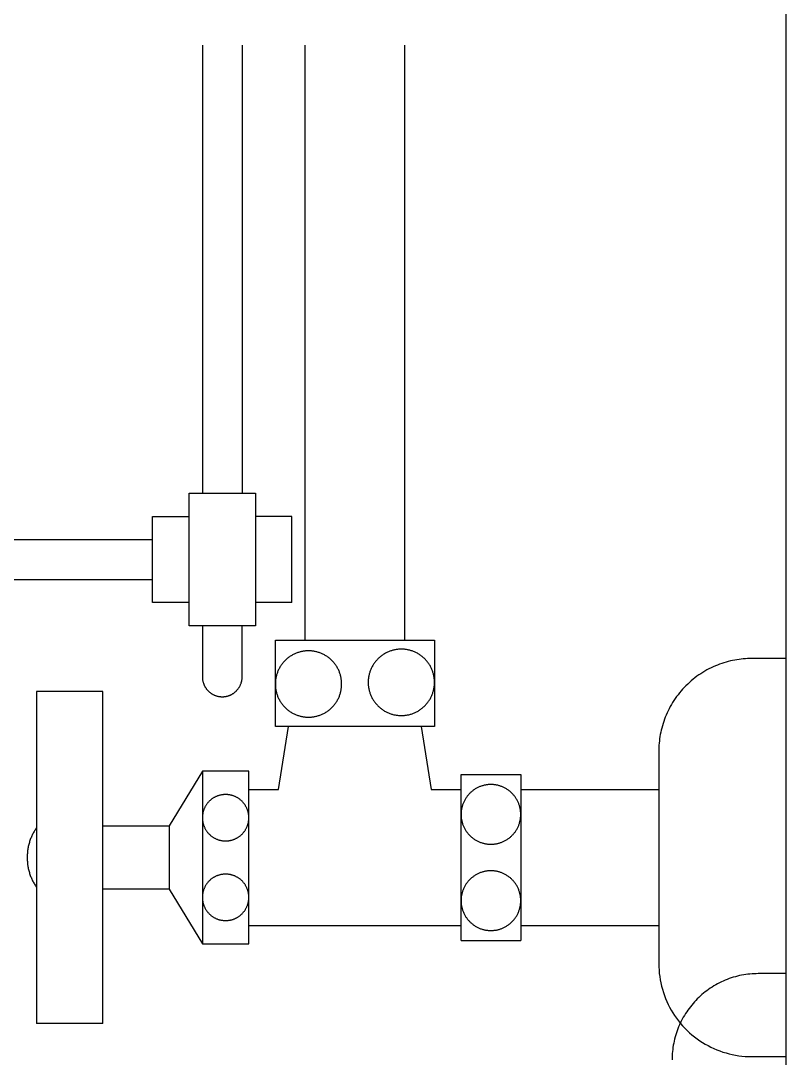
# Model space of a CAD drawing. Header units: millimetres. Extents: x 9401 to 11826, y -521 to 2909.
# Drawn here: x 11319.4 to 11434.8, y 649.6 to 806 of the extents above; entities that cross this region are included whole.
import ezdxf

# ---------------------------------------------------------------- set-up
doc = ezdxf.new("R2010")
doc.units = ezdxf.units.MM
doc.header["$LTSCALE"] = 0.2
doc.layers.add('001', color=7, linetype='Continuous')
doc.layers.add('BU', color=7, linetype='Continuous')

msp = doc.modelspace()

# ---------------------------------------------------------------- linework, layer by layer
at = {"layer": '001', "color": 7}
msp.add_lwpolyline([(10761.78, 211.45), (11434.79, 211.45), (11434.79, 1241.06)], dxfattribs=at)
at = {"layer": 'BU', "color": 7}
for points in [[(11346.77, 802.29), (11346.77, 734.78)], [(11352.77, 802.29), (11352.77, 734.78)], [(11362.27, 712.61), (11362.27, 802.29)], [(11377.27, 712.61), (11377.27, 802.29)], [(11344.77, 734.78), (11354.77, 734.78)], [(11344.77, 714.78), (11344.77, 734.78)], [(11354.77, 734.78), (11354.77, 714.78)], [(11339.27, 718.28), (11339.27, 731.28)], [(11339.27, 731.28), (11344.77, 731.28)], [(11360.27, 731.28), (11354.77, 731.28)], [(11360.27, 718.28), (11360.27, 731.28)], [(11434.79, 671.45), (11434.79, 731.45)], [(11273.29, 727.78), (11339.27, 727.78)], [(11273.29, 721.78), (11339.27, 721.78)], [(11344.77, 718.28), (11339.27, 718.28)], [(11360.27, 718.28), (11354.77, 718.28)], [(11354.77, 714.78), (11344.77, 714.78)], [(11346.77, 714.78), (11346.77, 707.09)], [(11352.77, 707.09), (11352.77, 714.78)], [(11357.77, 712.61), (11381.77, 712.61)], [(11357.77, 699.61), (11357.77, 712.61)], [(11381.77, 712.61), (11381.77, 699.61)], [(11367.77, 706.01), (11367.77, 706.12), (11367.77, 706.23), (11367.76, 706.35), (11367.75, 706.46), (11367.74, 706.57), (11367.72, 706.69), (11367.71, 706.8), (11367.69, 706.92), (11367.66, 707.04), (11367.64, 707.15), (11367.61, 707.27), (11367.58, 707.39), (11367.54, 707.5), (11367.51, 707.62), (11367.46, 707.73), (11367.42, 707.85), (11367.37, 707.97), (11367.32, 708.08), (11367.27, 708.19), (11367.21, 708.31), (11367.15, 708.42), (11367.09, 708.53), (11367.02, 708.64), (11366.96, 708.75), (11366.88, 708.85), (11366.81, 708.96), (11366.73, 709.06), (11366.65, 709.16), (11366.57, 709.26), (11366.48, 709.36), (11366.4, 709.45), (11366.31, 709.55), (11366.21, 709.64), (11366.12, 709.72), (11366.02, 709.81), (11365.92, 709.89), (11365.82, 709.97), (11365.72, 710.05), (11365.61, 710.12), (11365.51, 710.19), (11365.4, 710.26), (11365.29, 710.33), (11365.18, 710.39), (11365.07, 710.45), (11364.95, 710.51), (11364.84, 710.56), (11364.73, 710.61), (11364.61, 710.66), (11364.5, 710.7), (11364.38, 710.74), (11364.26, 710.78), (11364.15, 710.82), (11364.03, 710.85), (11363.91, 710.88), (11363.8, 710.9), (11363.68, 710.93), (11363.56, 710.95), (11363.45, 710.96), (11363.33, 710.98), (11363.22, 710.99), (11363.11, 711), (11362.99, 711), (11362.88, 711.01), (11362.77, 711.01), (11362.66, 711.01), (11362.55, 711), (11362.44, 711), (11362.32, 710.99), (11362.21, 710.98), (11362.09, 710.96), (11361.98, 710.95), (11361.86, 710.93), (11361.74, 710.9), (11361.63, 710.88), (11361.51, 710.85), (11361.4, 710.82), (11361.28, 710.78), (11361.16, 710.74), (11361.05, 710.7), (11360.93, 710.66), (11360.82, 710.61), (11360.7, 710.56), (11360.59, 710.51), (11360.47, 710.45), (11360.36, 710.39), (11360.25, 710.33), (11360.14, 710.26), (11360.03, 710.19), (11359.93, 710.12), (11359.82, 710.05), (11359.72, 709.97), (11359.62, 709.89), (11359.52, 709.81), (11359.42, 709.72), (11359.33, 709.64), (11359.24, 709.55), (11359.15, 709.45), (11359.06, 709.36), (11358.97, 709.26), (11358.89, 709.16), (11358.81, 709.06), (11358.73, 708.96), (11358.66, 708.85), (11358.59, 708.75), (11358.52, 708.64), (11358.45, 708.53), (11358.39, 708.42), (11358.33, 708.31), (11358.27, 708.19), (11358.22, 708.08), (11358.17, 707.97), (11358.12, 707.85), (11358.08, 707.73), (11358.04, 707.62), (11358, 707.5), (11357.96, 707.39), (11357.93, 707.27), (11357.9, 707.15), (11357.88, 707.04), (11357.85, 706.92), (11357.83, 706.8), (11357.82, 706.69), (11357.8, 706.57), (11357.79, 706.46), (11357.78, 706.35), (11357.78, 706.23), (11357.77, 706.12), (11357.77, 706.01), (11357.77, 705.9), (11357.78, 705.79), (11357.78, 705.67), (11357.79, 705.56), (11357.8, 705.45), (11357.82, 705.33), (11357.83, 705.22), (11357.85, 705.1), (11357.88, 704.98), (11357.9, 704.87), (11357.93, 704.75), (11357.96, 704.63), (11358, 704.52), (11358.04, 704.4), (11358.08, 704.28), (11358.12, 704.17), (11358.17, 704.05), (11358.22, 703.94), (11358.27, 703.83), (11358.33, 703.71), (11358.39, 703.6), (11358.45, 703.49), (11358.52, 703.38), (11358.59, 703.27), (11358.66, 703.17), (11358.73, 703.06), (11358.81, 702.96), (11358.89, 702.86), (11358.97, 702.76), (11359.06, 702.66), (11359.15, 702.57), (11359.24, 702.47), (11359.33, 702.38), (11359.42, 702.3), (11359.52, 702.21), (11359.62, 702.13), (11359.72, 702.05), (11359.82, 701.97), (11359.93, 701.9), (11360.03, 701.82), (11360.14, 701.76), (11360.25, 701.69), (11360.36, 701.63), (11360.47, 701.57), (11360.59, 701.51), (11360.7, 701.46), (11360.82, 701.41), (11360.93, 701.36), (11361.05, 701.32), (11361.16, 701.28), (11361.28, 701.24), (11361.4, 701.2), (11361.51, 701.17), (11361.63, 701.14), (11361.74, 701.12), (11361.86, 701.09), (11361.98, 701.07), (11362.09, 701.06), (11362.21, 701.04), (11362.32, 701.03), (11362.44, 701.02), (11362.55, 701.01), (11362.66, 701.01), (11362.77, 701.01), (11362.88, 701.01), (11362.99, 701.01), (11363.11, 701.02), (11363.22, 701.03), (11363.33, 701.04), (11363.45, 701.06), (11363.56, 701.07), (11363.68, 701.09), (11363.8, 701.12), (11363.91, 701.14), (11364.03, 701.17), (11364.15, 701.2), (11364.26, 701.24), (11364.38, 701.28), (11364.5, 701.32), (11364.61, 701.36), (11364.73, 701.41), (11364.84, 701.46), (11364.95, 701.51), (11365.07, 701.57), (11365.18, 701.63), (11365.29, 701.69), (11365.4, 701.76), (11365.51, 701.82), (11365.61, 701.9), (11365.72, 701.97), (11365.82, 702.05), (11365.92, 702.13), (11366.02, 702.21), (11366.12, 702.3), (11366.21, 702.38), (11366.31, 702.47), (11366.4, 702.57), (11366.48, 702.66), (11366.57, 702.76), (11366.65, 702.86), (11366.73, 702.96), (11366.81, 703.06), (11366.88, 703.17), (11366.96, 703.27), (11367.02, 703.38), (11367.09, 703.49), (11367.15, 703.6), (11367.21, 703.71), (11367.27, 703.83), (11367.32, 703.94), (11367.37, 704.05), (11367.42, 704.17), (11367.46, 704.28), (11367.51, 704.4), (11367.54, 704.52), (11367.58, 704.63), (11367.61, 704.75), (11367.64, 704.87), (11367.66, 704.98), (11367.69, 705.1), (11367.71, 705.22), (11367.72, 705.33), (11367.74, 705.45), (11367.75, 705.56), (11367.76, 705.67), (11367.77, 705.79), (11367.77, 705.9), (11367.77, 706.01)], [(11381.77, 706.26), (11381.77, 706.37), (11381.77, 706.48), (11381.76, 706.6), (11381.75, 706.71), (11381.74, 706.82), (11381.72, 706.94), (11381.71, 707.05), (11381.69, 707.17), (11381.66, 707.29), (11381.64, 707.4), (11381.61, 707.52), (11381.58, 707.64), (11381.54, 707.75), (11381.51, 707.87), (11381.46, 707.98), (11381.42, 708.1), (11381.37, 708.22), (11381.32, 708.33), (11381.27, 708.44), (11381.21, 708.56), (11381.15, 708.67), (11381.09, 708.78), (11381.02, 708.89), (11380.96, 709), (11380.88, 709.1), (11380.81, 709.21), (11380.73, 709.31), (11380.65, 709.41), (11380.57, 709.51), (11380.48, 709.61), (11380.4, 709.7), (11380.31, 709.79), (11380.21, 709.89), (11380.12, 709.97), (11380.02, 710.06), (11379.92, 710.14), (11379.82, 710.22), (11379.72, 710.3), (11379.61, 710.37), (11379.51, 710.44), (11379.4, 710.51), (11379.29, 710.58), (11379.18, 710.64), (11379.07, 710.7), (11378.95, 710.76), (11378.84, 710.81), (11378.73, 710.86), (11378.61, 710.91), (11378.5, 710.95), (11378.38, 710.99), (11378.26, 711.03), (11378.15, 711.07), (11378.03, 711.1), (11377.91, 711.13), (11377.8, 711.15), (11377.68, 711.18), (11377.56, 711.2), (11377.45, 711.21), (11377.33, 711.23), (11377.22, 711.24), (11377.11, 711.25), (11376.99, 711.25), (11376.88, 711.26), (11376.77, 711.26), (11376.66, 711.26), (11376.55, 711.25), (11376.44, 711.25), (11376.32, 711.24), (11376.21, 711.23), (11376.09, 711.21), (11375.98, 711.2), (11375.86, 711.18), (11375.74, 711.15), (11375.63, 711.13), (11375.51, 711.1), (11375.4, 711.07), (11375.28, 711.03), (11375.16, 710.99), (11375.05, 710.95), (11374.93, 710.91), (11374.82, 710.86), (11374.7, 710.81), (11374.59, 710.76), (11374.47, 710.7), (11374.36, 710.64), (11374.25, 710.58), (11374.14, 710.51), (11374.03, 710.44), (11373.93, 710.37), (11373.82, 710.3), (11373.72, 710.22), (11373.62, 710.14), (11373.52, 710.06), (11373.42, 709.97), (11373.33, 709.89), (11373.24, 709.79), (11373.15, 709.7), (11373.06, 709.61), (11372.97, 709.51), (11372.89, 709.41), (11372.81, 709.31), (11372.73, 709.21), (11372.66, 709.1), (11372.59, 709), (11372.52, 708.89), (11372.45, 708.78), (11372.39, 708.67), (11372.33, 708.56), (11372.27, 708.44), (11372.22, 708.33), (11372.17, 708.22), (11372.12, 708.1), (11372.08, 707.98), (11372.04, 707.87), (11372, 707.75), (11371.96, 707.64), (11371.93, 707.52), (11371.9, 707.4), (11371.88, 707.29), (11371.85, 707.17), (11371.83, 707.05), (11371.82, 706.94), (11371.8, 706.82), (11371.79, 706.71), (11371.78, 706.6), (11371.78, 706.48), (11371.77, 706.37), (11371.77, 706.26), (11371.77, 706.15), (11371.78, 706.04), (11371.78, 705.92), (11371.79, 705.81), (11371.8, 705.7), (11371.82, 705.58), (11371.83, 705.47), (11371.85, 705.35), (11371.88, 705.23), (11371.9, 705.12), (11371.93, 705), (11371.96, 704.88), (11372, 704.77), (11372.04, 704.65), (11372.08, 704.53), (11372.12, 704.42), (11372.17, 704.3), (11372.22, 704.19), (11372.27, 704.08), (11372.33, 703.96), (11372.39, 703.85), (11372.45, 703.74), (11372.52, 703.63), (11372.59, 703.52), (11372.66, 703.42), (11372.73, 703.31), (11372.81, 703.21), (11372.89, 703.11), (11372.97, 703.01), (11373.06, 702.91), (11373.15, 702.82), (11373.24, 702.72), (11373.33, 702.63), (11373.42, 702.55), (11373.52, 702.46), (11373.62, 702.38), (11373.72, 702.3), (11373.82, 702.22), (11373.93, 702.15), (11374.03, 702.07), (11374.14, 702.01), (11374.25, 701.94), (11374.36, 701.88), (11374.47, 701.82), (11374.59, 701.76), (11374.7, 701.71), (11374.82, 701.66), (11374.93, 701.61), (11375.05, 701.57), (11375.16, 701.53), (11375.28, 701.49), (11375.4, 701.45), (11375.51, 701.42), (11375.63, 701.39), (11375.74, 701.37), (11375.86, 701.34), (11375.98, 701.32), (11376.09, 701.31), (11376.21, 701.29), (11376.32, 701.28), (11376.44, 701.27), (11376.55, 701.26), (11376.66, 701.26), (11376.77, 701.26), (11376.88, 701.26), (11376.99, 701.26), (11377.11, 701.27), (11377.22, 701.28), (11377.33, 701.29), (11377.45, 701.31), (11377.56, 701.32), (11377.68, 701.34), (11377.8, 701.37), (11377.91, 701.39), (11378.03, 701.42), (11378.15, 701.45), (11378.26, 701.49), (11378.38, 701.53), (11378.5, 701.57), (11378.61, 701.61), (11378.73, 701.66), (11378.84, 701.71), (11378.95, 701.76), (11379.07, 701.82), (11379.18, 701.88), (11379.29, 701.94), (11379.4, 702.01), (11379.51, 702.07), (11379.61, 702.15), (11379.72, 702.22), (11379.82, 702.3), (11379.92, 702.38), (11380.02, 702.46), (11380.12, 702.55), (11380.21, 702.63), (11380.31, 702.72), (11380.4, 702.82), (11380.48, 702.91), (11380.57, 703.01), (11380.65, 703.11), (11380.73, 703.21), (11380.81, 703.31), (11380.88, 703.42), (11380.96, 703.52), (11381.02, 703.63), (11381.09, 703.74), (11381.15, 703.85), (11381.21, 703.96), (11381.27, 704.08), (11381.32, 704.19), (11381.37, 704.3), (11381.42, 704.42), (11381.46, 704.53), (11381.51, 704.65), (11381.54, 704.77), (11381.58, 704.88), (11381.61, 705), (11381.64, 705.12), (11381.66, 705.23), (11381.69, 705.35), (11381.71, 705.47), (11381.72, 705.58), (11381.74, 705.7), (11381.75, 705.81), (11381.76, 705.92), (11381.77, 706.04), (11381.77, 706.15), (11381.77, 706.26)], [(11429.58, 709.86), (11429.27, 709.85), (11428.96, 709.84), (11428.64, 709.83), (11428.32, 709.8), (11428, 709.77), (11427.68, 709.73), (11427.36, 709.68), (11427.03, 709.62), (11426.71, 709.56), (11426.38, 709.49), (11426.06, 709.41), (11425.73, 709.32), (11425.4, 709.22), (11425.08, 709.11), (11424.75, 709), (11424.43, 708.87), (11424.11, 708.74), (11423.78, 708.6), (11423.47, 708.45), (11423.15, 708.29), (11422.84, 708.13), (11422.53, 707.95), (11422.22, 707.77), (11421.92, 707.57), (11421.62, 707.37), (11421.33, 707.17), (11421.04, 706.95), (11420.76, 706.73), (11420.48, 706.49), (11420.21, 706.26), (11419.94, 706.01), (11419.68, 705.76), (11419.43, 705.5), (11419.18, 705.23), (11418.94, 704.96), (11418.71, 704.68), (11418.49, 704.4), (11418.27, 704.11), (11418.06, 703.82), (11417.86, 703.52), (11417.67, 703.22), (11417.49, 702.91), (11417.31, 702.6), (11417.14, 702.29), (11416.99, 701.97), (11416.84, 701.65), (11416.7, 701.33), (11416.56, 701.01), (11416.44, 700.69), (11416.33, 700.36), (11416.22, 700.04), (11416.12, 699.71), (11416.03, 699.38), (11415.95, 699.06), (11415.88, 698.73), (11415.81, 698.4), (11415.76, 698.08), (11415.71, 697.76), (11415.67, 697.43), (11415.64, 697.11), (11415.61, 696.8), (11415.59, 696.48), (11415.58, 696.17), (11415.58, 695.86)], [(11434.8, 709.86), (11429.58, 709.86)], [(11346.77, 707.09), (11346.77, 707.02), (11346.77, 706.95), (11346.78, 706.88), (11346.78, 706.81), (11346.79, 706.73), (11346.8, 706.66), (11346.81, 706.59), (11346.83, 706.51), (11346.84, 706.44), (11346.86, 706.37), (11346.88, 706.3), (11346.9, 706.23), (11346.92, 706.16), (11346.95, 706.09), (11346.97, 706.02), (11347, 705.95), (11347.03, 705.88), (11347.06, 705.81), (11347.09, 705.74), (11347.13, 705.68), (11347.16, 705.61), (11347.2, 705.55), (11347.24, 705.48), (11347.28, 705.42), (11347.32, 705.36), (11347.36, 705.3), (11347.41, 705.24), (11347.46, 705.19), (11347.5, 705.13), (11347.55, 705.08), (11347.6, 705.02), (11347.65, 704.97), (11347.7, 704.92), (11347.75, 704.87), (11347.81, 704.83), (11347.86, 704.78), (11347.92, 704.73), (11347.98, 704.69), (11348.04, 704.65), (11348.1, 704.6), (11348.16, 704.56), (11348.22, 704.52), (11348.29, 704.49), (11348.35, 704.45), (11348.42, 704.42), (11348.49, 704.38), (11348.55, 704.35), (11348.62, 704.32), (11348.69, 704.3), (11348.76, 704.27), (11348.83, 704.24), (11348.9, 704.22), (11348.98, 704.2), (11349.05, 704.18), (11349.12, 704.17), (11349.19, 704.15), (11349.26, 704.14), (11349.34, 704.13), (11349.41, 704.12), (11349.48, 704.11), (11349.55, 704.1), (11349.63, 704.1), (11349.7, 704.1), (11349.77, 704.09), (11349.84, 704.1), (11349.92, 704.1), (11349.99, 704.1), (11350.06, 704.11), (11350.13, 704.12), (11350.21, 704.13), (11350.28, 704.14), (11350.35, 704.15), (11350.42, 704.17), (11350.5, 704.18), (11350.57, 704.2), (11350.64, 704.22), (11350.71, 704.24), (11350.78, 704.27), (11350.85, 704.3), (11350.92, 704.32), (11350.99, 704.35), (11351.06, 704.38), (11351.12, 704.42), (11351.19, 704.45), (11351.25, 704.49), (11351.32, 704.52), (11351.38, 704.56), (11351.44, 704.6), (11351.5, 704.65), (11351.56, 704.69), (11351.62, 704.73), (11351.68, 704.78), (11351.73, 704.83), (11351.79, 704.87), (11351.84, 704.92), (11351.89, 704.97), (11351.94, 705.02), (11351.99, 705.08), (11352.04, 705.13), (11352.09, 705.19), (11352.13, 705.24), (11352.18, 705.3), (11352.22, 705.36), (11352.26, 705.42), (11352.3, 705.48), (11352.34, 705.55), (11352.38, 705.61), (11352.42, 705.68), (11352.45, 705.74), (11352.48, 705.81), (11352.51, 705.88), (11352.54, 705.95), (11352.57, 706.02), (11352.6, 706.09), (11352.62, 706.16), (11352.64, 706.23), (11352.66, 706.3), (11352.68, 706.37), (11352.7, 706.44), (11352.71, 706.51), (11352.73, 706.59), (11352.74, 706.66), (11352.75, 706.73), (11352.76, 706.81), (11352.76, 706.88), (11352.77, 706.95), (11352.77, 707.02), (11352.77, 707.09)], [(11321.77, 704.86), (11321.77, 654.86)], [(11331.77, 704.86), (11321.77, 704.86)], [(11331.77, 654.86), (11331.77, 704.86)], [(11381.77, 699.61), (11357.77, 699.61)], [(11358.27, 690.11), (11359.77, 699.61)], [(11379.77, 699.61), (11381.27, 690.11)], [(11415.58, 695.86), (11415.58, 663.86)], [(11346.77, 692.86), (11341.77, 684.61)], [(11353.77, 692.86), (11346.77, 692.86)], [(11346.77, 692.86), (11346.77, 666.86)], [(11353.77, 666.86), (11353.77, 692.86)], [(11385.77, 667.36), (11385.77, 692.36)], [(11385.77, 692.36), (11394.77, 692.36)], [(11394.77, 692.36), (11394.77, 667.36)], [(11353.77, 690.11), (11358.27, 690.11)], [(11381.27, 690.11), (11385.77, 690.11)], [(11394.77, 686.36), (11394.77, 686.46), (11394.77, 686.56), (11394.76, 686.66), (11394.75, 686.76), (11394.74, 686.86), (11394.73, 686.97), (11394.71, 687.07), (11394.7, 687.18), (11394.68, 687.28), (11394.65, 687.39), (11394.63, 687.49), (11394.6, 687.6), (11394.57, 687.7), (11394.53, 687.8), (11394.49, 687.91), (11394.46, 688.01), (11394.41, 688.12), (11394.37, 688.22), (11394.32, 688.32), (11394.27, 688.42), (11394.21, 688.52), (11394.16, 688.62), (11394.1, 688.72), (11394.04, 688.82), (11393.97, 688.92), (11393.91, 689.01), (11393.84, 689.1), (11393.76, 689.19), (11393.69, 689.28), (11393.61, 689.37), (11393.53, 689.46), (11393.45, 689.54), (11393.37, 689.62), (11393.28, 689.7), (11393.2, 689.78), (11393.11, 689.85), (11393.02, 689.92), (11392.92, 689.99), (11392.83, 690.06), (11392.73, 690.12), (11392.64, 690.19), (11392.54, 690.24), (11392.44, 690.3), (11392.34, 690.35), (11392.24, 690.4), (11392.13, 690.45), (11392.03, 690.5), (11391.93, 690.54), (11391.82, 690.58), (11391.72, 690.62), (11391.61, 690.65), (11391.51, 690.68), (11391.4, 690.71), (11391.3, 690.74), (11391.19, 690.76), (11391.09, 690.78), (11390.99, 690.8), (11390.88, 690.82), (11390.78, 690.83), (11390.68, 690.84), (11390.57, 690.85), (11390.47, 690.85), (11390.37, 690.86), (11390.27, 690.86), (11390.17, 690.86), (11390.07, 690.85), (11389.97, 690.85), (11389.87, 690.84), (11389.76, 690.83), (11389.66, 690.82), (11389.56, 690.8), (11389.45, 690.78), (11389.35, 690.76), (11389.24, 690.74), (11389.14, 690.71), (11389.03, 690.68), (11388.93, 690.65), (11388.82, 690.62), (11388.72, 690.58), (11388.61, 690.54), (11388.51, 690.5), (11388.41, 690.45), (11388.31, 690.4), (11388.2, 690.35), (11388.1, 690.3), (11388, 690.24), (11387.91, 690.19), (11387.81, 690.12), (11387.71, 690.06), (11387.62, 689.99), (11387.53, 689.92), (11387.43, 689.85), (11387.35, 689.78), (11387.26, 689.7), (11387.17, 689.62), (11387.09, 689.54), (11387.01, 689.46), (11386.93, 689.37), (11386.85, 689.28), (11386.78, 689.19), (11386.71, 689.1), (11386.64, 689.01), (11386.57, 688.92), (11386.5, 688.82), (11386.44, 688.72), (11386.38, 688.62), (11386.33, 688.52), (11386.27, 688.42), (11386.22, 688.32), (11386.17, 688.22), (11386.13, 688.12), (11386.09, 688.01), (11386.05, 687.91), (11386.01, 687.8), (11385.98, 687.7), (11385.94, 687.6), (11385.92, 687.49), (11385.89, 687.39), (11385.87, 687.28), (11385.85, 687.18), (11385.83, 687.07), (11385.81, 686.97), (11385.8, 686.86), (11385.79, 686.76), (11385.78, 686.66), (11385.78, 686.56), (11385.77, 686.46), (11385.77, 686.36), (11385.77, 686.26), (11385.78, 686.16), (11385.78, 686.05), (11385.79, 685.95), (11385.8, 685.85), (11385.81, 685.75), (11385.83, 685.64), (11385.85, 685.54), (11385.87, 685.43), (11385.89, 685.33), (11385.92, 685.22), (11385.94, 685.12), (11385.98, 685.01), (11386.01, 684.91), (11386.05, 684.8), (11386.09, 684.7), (11386.13, 684.6), (11386.17, 684.49), (11386.22, 684.39), (11386.27, 684.29), (11386.33, 684.19), (11386.38, 684.09), (11386.44, 683.99), (11386.5, 683.89), (11386.57, 683.8), (11386.64, 683.7), (11386.71, 683.61), (11386.78, 683.52), (11386.85, 683.43), (11386.93, 683.34), (11387.01, 683.26), (11387.09, 683.17), (11387.17, 683.09), (11387.26, 683.01), (11387.35, 682.94), (11387.43, 682.86), (11387.53, 682.79), (11387.62, 682.72), (11387.71, 682.65), (11387.81, 682.59), (11387.91, 682.53), (11388, 682.47), (11388.1, 682.41), (11388.2, 682.36), (11388.31, 682.31), (11388.41, 682.26), (11388.51, 682.22), (11388.61, 682.17), (11388.72, 682.13), (11388.82, 682.1), (11388.93, 682.06), (11389.03, 682.03), (11389.14, 682), (11389.24, 681.98), (11389.35, 681.95), (11389.45, 681.93), (11389.56, 681.91), (11389.66, 681.9), (11389.76, 681.89), (11389.87, 681.88), (11389.97, 681.87), (11390.07, 681.86), (11390.17, 681.86), (11390.27, 681.86), (11390.37, 681.86), (11390.47, 681.86), (11390.57, 681.87), (11390.68, 681.88), (11390.78, 681.89), (11390.88, 681.9), (11390.99, 681.91), (11391.09, 681.93), (11391.19, 681.95), (11391.3, 681.98), (11391.4, 682), (11391.51, 682.03), (11391.61, 682.06), (11391.72, 682.1), (11391.82, 682.13), (11391.93, 682.17), (11392.03, 682.22), (11392.13, 682.26), (11392.24, 682.31), (11392.34, 682.36), (11392.44, 682.41), (11392.54, 682.47), (11392.64, 682.53), (11392.73, 682.59), (11392.83, 682.65), (11392.92, 682.72), (11393.02, 682.79), (11393.11, 682.86), (11393.2, 682.94), (11393.28, 683.01), (11393.37, 683.09), (11393.45, 683.17), (11393.53, 683.26), (11393.61, 683.34), (11393.69, 683.43), (11393.76, 683.52), (11393.84, 683.61), (11393.91, 683.7), (11393.97, 683.8), (11394.04, 683.89), (11394.1, 683.99), (11394.16, 684.09), (11394.21, 684.19), (11394.27, 684.29), (11394.32, 684.39), (11394.37, 684.49), (11394.41, 684.6), (11394.46, 684.7), (11394.49, 684.8), (11394.53, 684.91), (11394.57, 685.01), (11394.6, 685.12), (11394.63, 685.22), (11394.65, 685.33), (11394.68, 685.43), (11394.7, 685.54), (11394.71, 685.64), (11394.73, 685.75), (11394.74, 685.85), (11394.75, 685.95), (11394.76, 686.05), (11394.77, 686.16), (11394.77, 686.26), (11394.77, 686.36)], [(11394.77, 690.11), (11415.58, 690.11)], [(11353.77, 685.86), (11353.77, 685.93), (11353.77, 686.01), (11353.76, 686.09), (11353.76, 686.17), (11353.75, 686.25), (11353.74, 686.33), (11353.73, 686.41), (11353.71, 686.49), (11353.7, 686.58), (11353.68, 686.66), (11353.66, 686.74), (11353.64, 686.82), (11353.61, 686.9), (11353.58, 686.98), (11353.56, 687.06), (11353.53, 687.15), (11353.49, 687.23), (11353.46, 687.31), (11353.42, 687.39), (11353.38, 687.46), (11353.34, 687.54), (11353.29, 687.62), (11353.25, 687.7), (11353.2, 687.77), (11353.15, 687.85), (11353.1, 687.92), (11353.04, 687.99), (11352.99, 688.06), (11352.93, 688.13), (11352.87, 688.2), (11352.81, 688.27), (11352.75, 688.33), (11352.68, 688.39), (11352.61, 688.46), (11352.55, 688.52), (11352.48, 688.57), (11352.41, 688.63), (11352.33, 688.68), (11352.26, 688.74), (11352.19, 688.79), (11352.11, 688.83), (11352.03, 688.88), (11351.96, 688.92), (11351.88, 688.97), (11351.8, 689.01), (11351.72, 689.04), (11351.64, 689.08), (11351.56, 689.11), (11351.48, 689.14), (11351.4, 689.17), (11351.32, 689.2), (11351.23, 689.22), (11351.15, 689.24), (11351.07, 689.26), (11350.99, 689.28), (11350.91, 689.3), (11350.83, 689.31), (11350.75, 689.32), (11350.67, 689.33), (11350.59, 689.34), (11350.51, 689.35), (11350.43, 689.35), (11350.35, 689.36), (11350.27, 689.36), (11350.19, 689.36), (11350.11, 689.35), (11350.04, 689.35), (11349.96, 689.34), (11349.88, 689.33), (11349.8, 689.32), (11349.72, 689.31), (11349.63, 689.3), (11349.55, 689.28), (11349.47, 689.26), (11349.39, 689.24), (11349.31, 689.22), (11349.23, 689.2), (11349.14, 689.17), (11349.06, 689.14), (11348.98, 689.11), (11348.9, 689.08), (11348.82, 689.04), (11348.74, 689.01), (11348.66, 688.97), (11348.59, 688.92), (11348.51, 688.88), (11348.43, 688.83), (11348.36, 688.79), (11348.28, 688.74), (11348.21, 688.68), (11348.14, 688.63), (11348.06, 688.57), (11348, 688.52), (11347.93, 688.46), (11347.86, 688.39), (11347.8, 688.33), (11347.73, 688.27), (11347.67, 688.2), (11347.61, 688.13), (11347.55, 688.06), (11347.5, 687.99), (11347.44, 687.92), (11347.39, 687.85), (11347.34, 687.77), (11347.29, 687.7), (11347.25, 687.62), (11347.2, 687.54), (11347.16, 687.46), (11347.12, 687.39), (11347.09, 687.31), (11347.05, 687.23), (11347.02, 687.15), (11346.99, 687.06), (11346.96, 686.98), (11346.93, 686.9), (11346.91, 686.82), (11346.88, 686.74), (11346.86, 686.66), (11346.85, 686.58), (11346.83, 686.49), (11346.82, 686.41), (11346.8, 686.33), (11346.79, 686.25), (11346.79, 686.17), (11346.78, 686.09), (11346.77, 686.01), (11346.77, 685.93), (11346.77, 685.86), (11346.77, 685.78), (11346.77, 685.7), (11346.78, 685.62), (11346.79, 685.54), (11346.79, 685.46), (11346.8, 685.38), (11346.82, 685.3), (11346.83, 685.22), (11346.85, 685.14), (11346.86, 685.06), (11346.88, 684.98), (11346.91, 684.89), (11346.93, 684.81), (11346.96, 684.73), (11346.99, 684.65), (11347.02, 684.57), (11347.05, 684.49), (11347.09, 684.41), (11347.12, 684.33), (11347.16, 684.25), (11347.2, 684.17), (11347.25, 684.09), (11347.29, 684.02), (11347.34, 683.94), (11347.39, 683.87), (11347.44, 683.79), (11347.5, 683.72), (11347.55, 683.65), (11347.61, 683.58), (11347.67, 683.51), (11347.73, 683.45), (11347.8, 683.38), (11347.86, 683.32), (11347.93, 683.26), (11348, 683.2), (11348.06, 683.14), (11348.14, 683.08), (11348.21, 683.03), (11348.28, 682.98), (11348.36, 682.93), (11348.43, 682.88), (11348.51, 682.83), (11348.59, 682.79), (11348.66, 682.75), (11348.74, 682.71), (11348.82, 682.67), (11348.9, 682.64), (11348.98, 682.6), (11349.06, 682.57), (11349.14, 682.54), (11349.23, 682.52), (11349.31, 682.49), (11349.39, 682.47), (11349.47, 682.45), (11349.55, 682.43), (11349.63, 682.42), (11349.72, 682.4), (11349.8, 682.39), (11349.88, 682.38), (11349.96, 682.37), (11350.04, 682.36), (11350.11, 682.36), (11350.19, 682.36), (11350.27, 682.36), (11350.35, 682.36), (11350.43, 682.36), (11350.51, 682.36), (11350.59, 682.37), (11350.67, 682.38), (11350.75, 682.39), (11350.83, 682.4), (11350.91, 682.42), (11350.99, 682.43), (11351.07, 682.45), (11351.15, 682.47), (11351.23, 682.49), (11351.32, 682.52), (11351.4, 682.54), (11351.48, 682.57), (11351.56, 682.6), (11351.64, 682.64), (11351.72, 682.67), (11351.8, 682.71), (11351.88, 682.75), (11351.96, 682.79), (11352.03, 682.83), (11352.11, 682.88), (11352.19, 682.93), (11352.26, 682.98), (11352.33, 683.03), (11352.41, 683.08), (11352.48, 683.14), (11352.55, 683.2), (11352.61, 683.26), (11352.68, 683.32), (11352.75, 683.38), (11352.81, 683.45), (11352.87, 683.51), (11352.93, 683.58), (11352.99, 683.65), (11353.04, 683.72), (11353.1, 683.79), (11353.15, 683.87), (11353.2, 683.94), (11353.25, 684.02), (11353.29, 684.09), (11353.34, 684.17), (11353.38, 684.25), (11353.42, 684.33), (11353.46, 684.41), (11353.49, 684.49), (11353.53, 684.57), (11353.56, 684.65), (11353.58, 684.73), (11353.61, 684.81), (11353.64, 684.89), (11353.66, 684.98), (11353.68, 685.06), (11353.7, 685.14), (11353.71, 685.22), (11353.73, 685.3), (11353.74, 685.38), (11353.75, 685.46), (11353.76, 685.54), (11353.76, 685.62), (11353.77, 685.7), (11353.77, 685.78), (11353.77, 685.86)], [(11321.77, 684.36), (11321.69, 684.24), (11321.61, 684.12), (11321.54, 684), (11321.46, 683.88), (11321.39, 683.76), (11321.32, 683.63), (11321.25, 683.5), (11321.18, 683.37), (11321.12, 683.24), (11321.06, 683.11), (11321, 682.97), (11320.94, 682.83), (11320.88, 682.7), (11320.83, 682.56), (11320.78, 682.41), (11320.73, 682.27), (11320.69, 682.13), (11320.64, 681.98), (11320.6, 681.83), (11320.57, 681.69), (11320.53, 681.54), (11320.5, 681.39), (11320.47, 681.24), (11320.45, 681.09), (11320.43, 680.93), (11320.41, 680.78), (11320.39, 680.63), (11320.38, 680.47), (11320.36, 680.32), (11320.36, 680.17), (11320.35, 680.01), (11320.35, 679.86), (11320.35, 679.7), (11320.36, 679.55), (11320.36, 679.39), (11320.38, 679.24), (11320.39, 679.09), (11320.41, 678.93), (11320.43, 678.78), (11320.45, 678.63), (11320.47, 678.48), (11320.5, 678.33), (11320.53, 678.18), (11320.57, 678.03), (11320.6, 677.88), (11320.64, 677.73), (11320.69, 677.59), (11320.73, 677.44), (11320.78, 677.3), (11320.83, 677.16), (11320.88, 677.02), (11320.94, 676.88), (11321, 676.74), (11321.06, 676.61), (11321.12, 676.47), (11321.18, 676.34), (11321.25, 676.21), (11321.32, 676.08), (11321.39, 675.96), (11321.46, 675.83), (11321.54, 675.71), (11321.61, 675.59), (11321.69, 675.47), (11321.77, 675.36)], [(11331.77, 684.61), (11341.77, 684.61)], [(11341.77, 684.61), (11341.77, 675.11)], [(11434.79, 618.95), (11434.79, 683.95)], [(11353.77, 673.86), (11353.77, 673.93), (11353.77, 674.01), (11353.76, 674.09), (11353.76, 674.17), (11353.75, 674.25), (11353.74, 674.33), (11353.73, 674.41), (11353.71, 674.49), (11353.7, 674.58), (11353.68, 674.66), (11353.66, 674.74), (11353.64, 674.82), (11353.61, 674.9), (11353.58, 674.98), (11353.56, 675.06), (11353.53, 675.15), (11353.49, 675.23), (11353.46, 675.31), (11353.42, 675.39), (11353.38, 675.46), (11353.34, 675.54), (11353.29, 675.62), (11353.25, 675.7), (11353.2, 675.77), (11353.15, 675.85), (11353.1, 675.92), (11353.04, 675.99), (11352.99, 676.06), (11352.93, 676.13), (11352.87, 676.2), (11352.81, 676.27), (11352.75, 676.33), (11352.68, 676.39), (11352.61, 676.46), (11352.55, 676.52), (11352.48, 676.57), (11352.41, 676.63), (11352.33, 676.68), (11352.26, 676.74), (11352.19, 676.79), (11352.11, 676.83), (11352.03, 676.88), (11351.96, 676.92), (11351.88, 676.97), (11351.8, 677.01), (11351.72, 677.04), (11351.64, 677.08), (11351.56, 677.11), (11351.48, 677.14), (11351.4, 677.17), (11351.32, 677.2), (11351.23, 677.22), (11351.15, 677.24), (11351.07, 677.26), (11350.99, 677.28), (11350.91, 677.3), (11350.83, 677.31), (11350.75, 677.32), (11350.67, 677.33), (11350.59, 677.34), (11350.51, 677.35), (11350.43, 677.35), (11350.35, 677.36), (11350.27, 677.36), (11350.19, 677.36), (11350.11, 677.35), (11350.04, 677.35), (11349.96, 677.34), (11349.88, 677.33), (11349.8, 677.32), (11349.72, 677.31), (11349.63, 677.3), (11349.55, 677.28), (11349.47, 677.26), (11349.39, 677.24), (11349.31, 677.22), (11349.23, 677.2), (11349.14, 677.17), (11349.06, 677.14), (11348.98, 677.11), (11348.9, 677.08), (11348.82, 677.04), (11348.74, 677.01), (11348.66, 676.97), (11348.59, 676.92), (11348.51, 676.88), (11348.43, 676.83), (11348.36, 676.79), (11348.28, 676.74), (11348.21, 676.68), (11348.14, 676.63), (11348.06, 676.57), (11348, 676.52), (11347.93, 676.46), (11347.86, 676.39), (11347.8, 676.33), (11347.73, 676.27), (11347.67, 676.2), (11347.61, 676.13), (11347.55, 676.06), (11347.5, 675.99), (11347.44, 675.92), (11347.39, 675.85), (11347.34, 675.77), (11347.29, 675.7), (11347.25, 675.62), (11347.2, 675.54), (11347.16, 675.46), (11347.12, 675.39), (11347.09, 675.31), (11347.05, 675.23), (11347.02, 675.15), (11346.99, 675.06), (11346.96, 674.98), (11346.93, 674.9), (11346.91, 674.82), (11346.88, 674.74), (11346.86, 674.66), (11346.85, 674.58), (11346.83, 674.49), (11346.82, 674.41), (11346.8, 674.33), (11346.79, 674.25), (11346.79, 674.17), (11346.78, 674.09), (11346.77, 674.01), (11346.77, 673.93), (11346.77, 673.86), (11346.77, 673.78), (11346.77, 673.7), (11346.78, 673.62), (11346.79, 673.54), (11346.79, 673.46), (11346.8, 673.38), (11346.82, 673.3), (11346.83, 673.22), (11346.85, 673.14), (11346.86, 673.06), (11346.88, 672.98), (11346.91, 672.89), (11346.93, 672.81), (11346.96, 672.73), (11346.99, 672.65), (11347.02, 672.57), (11347.05, 672.49), (11347.09, 672.41), (11347.12, 672.33), (11347.16, 672.25), (11347.2, 672.17), (11347.25, 672.09), (11347.29, 672.02), (11347.34, 671.94), (11347.39, 671.87), (11347.44, 671.79), (11347.5, 671.72), (11347.55, 671.65), (11347.61, 671.58), (11347.67, 671.51), (11347.73, 671.45), (11347.8, 671.38), (11347.86, 671.32), (11347.93, 671.26), (11348, 671.2), (11348.06, 671.14), (11348.14, 671.08), (11348.21, 671.03), (11348.28, 670.98), (11348.36, 670.93), (11348.43, 670.88), (11348.51, 670.83), (11348.59, 670.79), (11348.66, 670.75), (11348.74, 670.71), (11348.82, 670.67), (11348.9, 670.64), (11348.98, 670.6), (11349.06, 670.57), (11349.14, 670.54), (11349.23, 670.52), (11349.31, 670.49), (11349.39, 670.47), (11349.47, 670.45), (11349.55, 670.43), (11349.63, 670.42), (11349.72, 670.4), (11349.8, 670.39), (11349.88, 670.38), (11349.96, 670.37), (11350.04, 670.36), (11350.11, 670.36), (11350.19, 670.36), (11350.27, 670.36), (11350.35, 670.36), (11350.43, 670.36), (11350.51, 670.36), (11350.59, 670.37), (11350.67, 670.38), (11350.75, 670.39), (11350.83, 670.4), (11350.91, 670.42), (11350.99, 670.43), (11351.07, 670.45), (11351.15, 670.47), (11351.23, 670.49), (11351.32, 670.52), (11351.4, 670.54), (11351.48, 670.57), (11351.56, 670.6), (11351.64, 670.64), (11351.72, 670.67), (11351.8, 670.71), (11351.88, 670.75), (11351.96, 670.79), (11352.03, 670.83), (11352.11, 670.88), (11352.19, 670.93), (11352.26, 670.98), (11352.33, 671.03), (11352.41, 671.08), (11352.48, 671.14), (11352.55, 671.2), (11352.61, 671.26), (11352.68, 671.32), (11352.75, 671.38), (11352.81, 671.45), (11352.87, 671.51), (11352.93, 671.58), (11352.99, 671.65), (11353.04, 671.72), (11353.1, 671.79), (11353.15, 671.87), (11353.2, 671.94), (11353.25, 672.02), (11353.29, 672.09), (11353.34, 672.17), (11353.38, 672.25), (11353.42, 672.33), (11353.46, 672.41), (11353.49, 672.49), (11353.53, 672.57), (11353.56, 672.65), (11353.58, 672.73), (11353.61, 672.81), (11353.64, 672.89), (11353.66, 672.98), (11353.68, 673.06), (11353.7, 673.14), (11353.71, 673.22), (11353.73, 673.3), (11353.74, 673.38), (11353.75, 673.46), (11353.76, 673.54), (11353.76, 673.62), (11353.77, 673.7), (11353.77, 673.78), (11353.77, 673.86)], [(11394.77, 673.36), (11394.77, 673.46), (11394.77, 673.56), (11394.76, 673.66), (11394.75, 673.76), (11394.74, 673.86), (11394.73, 673.97), (11394.71, 674.07), (11394.7, 674.18), (11394.68, 674.28), (11394.65, 674.39), (11394.63, 674.49), (11394.6, 674.6), (11394.57, 674.7), (11394.53, 674.8), (11394.49, 674.91), (11394.46, 675.01), (11394.41, 675.12), (11394.37, 675.22), (11394.32, 675.32), (11394.27, 675.42), (11394.21, 675.52), (11394.16, 675.62), (11394.1, 675.72), (11394.04, 675.82), (11393.97, 675.92), (11393.91, 676.01), (11393.84, 676.1), (11393.76, 676.19), (11393.69, 676.28), (11393.61, 676.37), (11393.53, 676.46), (11393.45, 676.54), (11393.37, 676.62), (11393.28, 676.7), (11393.2, 676.78), (11393.11, 676.85), (11393.02, 676.92), (11392.92, 676.99), (11392.83, 677.06), (11392.73, 677.12), (11392.64, 677.19), (11392.54, 677.24), (11392.44, 677.3), (11392.34, 677.35), (11392.24, 677.4), (11392.13, 677.45), (11392.03, 677.5), (11391.93, 677.54), (11391.82, 677.58), (11391.72, 677.62), (11391.61, 677.65), (11391.51, 677.68), (11391.4, 677.71), (11391.3, 677.74), (11391.19, 677.76), (11391.09, 677.78), (11390.99, 677.8), (11390.88, 677.82), (11390.78, 677.83), (11390.68, 677.84), (11390.57, 677.85), (11390.47, 677.85), (11390.37, 677.86), (11390.27, 677.86), (11390.17, 677.86), (11390.07, 677.85), (11389.97, 677.85), (11389.87, 677.84), (11389.76, 677.83), (11389.66, 677.82), (11389.56, 677.8), (11389.45, 677.78), (11389.35, 677.76), (11389.24, 677.74), (11389.14, 677.71), (11389.03, 677.68), (11388.93, 677.65), (11388.82, 677.62), (11388.72, 677.58), (11388.61, 677.54), (11388.51, 677.5), (11388.41, 677.45), (11388.31, 677.4), (11388.2, 677.35), (11388.1, 677.3), (11388, 677.24), (11387.91, 677.19), (11387.81, 677.12), (11387.71, 677.06), (11387.62, 676.99), (11387.53, 676.92), (11387.43, 676.85), (11387.35, 676.78), (11387.26, 676.7), (11387.17, 676.62), (11387.09, 676.54), (11387.01, 676.46), (11386.93, 676.37), (11386.85, 676.28), (11386.78, 676.19), (11386.71, 676.1), (11386.64, 676.01), (11386.57, 675.92), (11386.5, 675.82), (11386.44, 675.72), (11386.38, 675.62), (11386.33, 675.52), (11386.27, 675.42), (11386.22, 675.32), (11386.17, 675.22), (11386.13, 675.12), (11386.09, 675.01), (11386.05, 674.91), (11386.01, 674.8), (11385.98, 674.7), (11385.94, 674.6), (11385.92, 674.49), (11385.89, 674.39), (11385.87, 674.28), (11385.85, 674.18), (11385.83, 674.07), (11385.81, 673.97), (11385.8, 673.86), (11385.79, 673.76), (11385.78, 673.66), (11385.78, 673.56), (11385.77, 673.46), (11385.77, 673.36), (11385.77, 673.26), (11385.78, 673.16), (11385.78, 673.05), (11385.79, 672.95), (11385.8, 672.85), (11385.81, 672.75), (11385.83, 672.64), (11385.85, 672.54), (11385.87, 672.43), (11385.89, 672.33), (11385.92, 672.22), (11385.94, 672.12), (11385.98, 672.01), (11386.01, 671.91), (11386.05, 671.8), (11386.09, 671.7), (11386.13, 671.6), (11386.17, 671.49), (11386.22, 671.39), (11386.27, 671.29), (11386.33, 671.19), (11386.38, 671.09), (11386.44, 670.99), (11386.5, 670.89), (11386.57, 670.8), (11386.64, 670.7), (11386.71, 670.61), (11386.78, 670.52), (11386.85, 670.43), (11386.93, 670.34), (11387.01, 670.26), (11387.09, 670.17), (11387.17, 670.09), (11387.26, 670.01), (11387.35, 669.94), (11387.43, 669.86), (11387.53, 669.79), (11387.62, 669.72), (11387.71, 669.65), (11387.81, 669.59), (11387.91, 669.53), (11388, 669.47), (11388.1, 669.41), (11388.2, 669.36), (11388.31, 669.31), (11388.41, 669.26), (11388.51, 669.22), (11388.61, 669.17), (11388.72, 669.13), (11388.82, 669.1), (11388.93, 669.06), (11389.03, 669.03), (11389.14, 669), (11389.24, 668.98), (11389.35, 668.95), (11389.45, 668.93), (11389.56, 668.91), (11389.66, 668.9), (11389.76, 668.89), (11389.87, 668.88), (11389.97, 668.87), (11390.07, 668.86), (11390.17, 668.86), (11390.27, 668.86), (11390.37, 668.86), (11390.47, 668.86), (11390.57, 668.87), (11390.68, 668.88), (11390.78, 668.89), (11390.88, 668.9), (11390.99, 668.91), (11391.09, 668.93), (11391.19, 668.95), (11391.3, 668.98), (11391.4, 669), (11391.51, 669.03), (11391.61, 669.06), (11391.72, 669.1), (11391.82, 669.13), (11391.93, 669.17), (11392.03, 669.22), (11392.13, 669.26), (11392.24, 669.31), (11392.34, 669.36), (11392.44, 669.41), (11392.54, 669.47), (11392.64, 669.53), (11392.73, 669.59), (11392.83, 669.65), (11392.92, 669.72), (11393.02, 669.79), (11393.11, 669.86), (11393.2, 669.94), (11393.28, 670.01), (11393.37, 670.09), (11393.45, 670.17), (11393.53, 670.26), (11393.61, 670.34), (11393.69, 670.43), (11393.76, 670.52), (11393.84, 670.61), (11393.91, 670.7), (11393.97, 670.8), (11394.04, 670.89), (11394.1, 670.99), (11394.16, 671.09), (11394.21, 671.19), (11394.27, 671.29), (11394.32, 671.39), (11394.37, 671.49), (11394.41, 671.6), (11394.46, 671.7), (11394.49, 671.8), (11394.53, 671.91), (11394.57, 672.01), (11394.6, 672.12), (11394.63, 672.22), (11394.65, 672.33), (11394.68, 672.43), (11394.7, 672.54), (11394.71, 672.64), (11394.73, 672.75), (11394.74, 672.85), (11394.75, 672.95), (11394.76, 673.05), (11394.77, 673.16), (11394.77, 673.26), (11394.77, 673.36)], [(11341.77, 675.11), (11331.77, 675.11)], [(11341.77, 675.11), (11346.77, 666.86)], [(11353.77, 669.61), (11385.77, 669.61)], [(11394.77, 669.61), (11415.58, 669.61)], [(11346.77, 666.86), (11353.77, 666.86)], [(11385.77, 667.36), (11394.77, 667.36)], [(11415.58, 663.86), (11415.59, 663.37), (11415.62, 662.88), (11415.66, 662.39), (11415.72, 661.91), (11415.79, 661.43), (11415.89, 660.95), (11416, 660.47), (11416.12, 660), (11416.27, 659.53), (11416.43, 659.07), (11416.6, 658.61), (11416.79, 658.16), (11417, 657.72), (11417.22, 657.28), (11417.46, 656.86), (11417.71, 656.44), (11417.97, 656.03), (11418.25, 655.63), (11418.55, 655.24), (11418.86, 654.86), (11419.18, 654.49), (11419.51, 654.13), (11419.86, 653.79), (11420.21, 653.45), (11420.58, 653.13), (11420.96, 652.82), (11421.35, 652.53), (11421.75, 652.25), (11422.16, 651.98), (11422.58, 651.73), (11423.01, 651.5), (11423.44, 651.27), (11423.89, 651.07), (11424.34, 650.88), (11424.79, 650.7), (11425.25, 650.54), (11425.72, 650.4), (11426.19, 650.27), (11426.67, 650.16), (11427.15, 650.07), (11427.63, 649.99), (11428.12, 649.93), (11428.6, 649.89), (11428.85, 649.88)], [(11430.58, 662.36), (11430.27, 662.35), (11429.96, 662.34), (11429.64, 662.32), (11429.33, 662.3), (11429.01, 662.26), (11428.7, 662.22), (11428.38, 662.17), (11428.07, 662.11), (11427.76, 662.05), (11427.44, 661.97), (11427.13, 661.89), (11426.82, 661.8), (11426.51, 661.7), (11426.21, 661.6), (11425.91, 661.49), (11425.61, 661.37), (11425.31, 661.24), (11425.02, 661.11), (11424.73, 660.96), (11424.44, 660.81), (11424.16, 660.66), (11423.88, 660.5), (11423.61, 660.33), (11423.34, 660.15), (11423.07, 659.97), (11422.82, 659.78), (11422.56, 659.59), (11422.32, 659.39), (11422.08, 659.19), (11421.84, 658.98), (11421.61, 658.77), (11421.39, 658.55), (11421.17, 658.33), (11420.96, 658.1), (11420.75, 657.86), (11420.55, 657.62), (11420.35, 657.37), (11420.15, 657.12), (11419.97, 656.86), (11419.79, 656.6), (11419.61, 656.33), (11419.44, 656.06), (11419.28, 655.78), (11419.12, 655.5), (11418.97, 655.21), (11418.83, 654.92), (11418.7, 654.63), (11418.57, 654.33), (11418.45, 654.03), (11418.34, 653.73), (11418.23, 653.42), (11418.14, 653.12), (11418.05, 652.81), (11417.97, 652.49), (11417.89, 652.18), (11417.83, 651.87), (11417.77, 651.55), (11417.72, 651.24), (11417.68, 650.92), (11417.64, 650.61), (11417.61, 650.3), (11417.6, 649.98), (11417.58, 649.67), (11417.58, 649.36)], [(11434.8, 662.36), (11430.58, 662.36)], [(11331.77, 654.86), (11321.77, 654.86)], [(11428.85, 649.88), (11434.8, 649.85)]]:
    msp.add_lwpolyline(points, dxfattribs=at)

doc.saveas('drawing.dxf')
